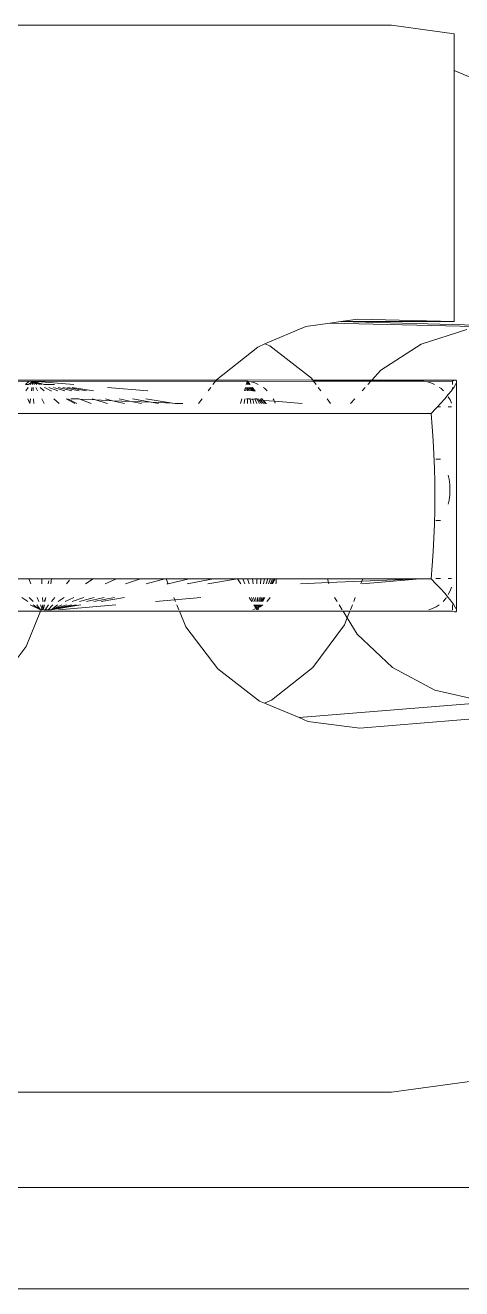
# Model space of a CAD drawing. Header units: millimetres. Extents: x 1448174 to 1599581, y -224422 to -106989.
# Drawn here: x 1467307.8 to 1467336.6, y -126941.1 to -126857.8 of the extents above; entities that cross this region are included whole.
import ezdxf

# ---------------------------------------------------------------- set-up
doc = ezdxf.new("R2010")
doc.units = ezdxf.units.MM
doc.header["$LTSCALE"] = 600
doc.header["$MEASUREMENT"] = 0
doc.layers.add('furniture', color=30, linetype='Continuous', lineweight=9)

msp = doc.modelspace()

# ---------------------------------------------------------------- linework, layer by layer
at = {"layer": 'furniture'}
for p, q in [((1467288.0455, -126857.8169), (1467331.9995, -126857.8169)), ((1467331.9995, -126857.8169), (1467336.1481, -126858.3738)), ((1467336.1481, -126860.7951), (1467336.1481, -126858.3738)), ((1467336.1481, -126860.7951), (1467338.6057, -126861.8332)), ((1467336.1481, -126877.3532), (1467336.1481, -126860.7951)), ((1467326.3494, -126877.6751), (1467327.9206, -126877.4557)), ((1467328.6551, -126877.3532), (1467327.9206, -126877.4557)), ((1467327.9206, -126877.4557), (1467340.1439, -126877.7539)), ((1467328.6551, -126877.3532), (1467329.7696, -126877.1976)), ((1467336.1481, -126877.3532), (1467328.6551, -126877.3532)), ((1467328.6551, -126877.3532), (1467338.6057, -126877.6325)), ((1467329.7696, -126877.1976), (1467336.1481, -126877.3532)), ((1467323.6399, -126878.8363), (1467326.3494, -126877.6751)), ((1467333.9616, -126878.8466), (1467336.9822, -126877.8852)), ((1467320.4389, -126881.1966), (1467323.1668, -126879.0391)), ((1467323.1668, -126879.0391), (1467323.6399, -126878.8363)), ((1467323.6399, -126878.8363), (1467323.9601, -126878.9696)), ((1467323.9601, -126878.9696), (1467326.7097, -126881.0984)), ((1467331.2879, -126880.5724), (1467333.9616, -126878.8466)), ((1467330.6927, -126881.2309), (1467331.2879, -126880.5724)), ((1467320.4389, -126881.1966), (1467307.1754, -126881.231)), ((1467307.2177, -126881.2871), (1467308.0791, -126881.2871)), ((1467307.8374, -126881.5136), (1467308.0791, -126881.2871)), ((1467307.8374, -126881.5136), (1467307.9156, -126881.5136)), ((1467308.0195, -126881.698), (1467307.8599, -126881.9214)), ((1467307.9156, -126881.5136), (1467308.0277, -126881.5136)), ((1467308.3131, -126881.2871), (1467308.0277, -126881.5136)), ((1467308.0791, -126881.2871), (1467308.3131, -126881.2871)), ((1467308.3131, -126881.2871), (1467308.1512, -126881.5136)), ((1467308.2624, -126881.698), (1467308.2348, -126881.9214)), ((1467308.3131, -126881.2871), (1467308.2851, -126881.5136)), ((1467308.3233, -126881.5136), (1467308.3131, -126881.2871)), ((1467308.3131, -126881.2871), (1467309.0681, -126881.5136)), ((1467308.3131, -126881.2871), (1467308.9007, -126881.5136)), ((1467308.3131, -126881.2871), (1467308.7576, -126881.5136)), ((1467308.3131, -126881.2871), (1467308.5795, -126881.5136)), ((1467308.3131, -126881.2871), (1467308.4283, -126881.5136)), ((1467311.0302, -126881.5136), (1467308.3131, -126881.2871)), ((1467308.3131, -126881.2871), (1467320.3716, -126881.2871)), ((1467308.3418, -126881.9214), (1467308.3317, -126881.698)), ((1467308.5221, -126881.698), (1467308.6357, -126881.9214)), ((1467308.8118, -126881.7111), (1467309.0591, -126881.9214)), ((1467309.0681, -126881.5136), (1467309.7491, -126881.5136)), ((1467309.0829, -126881.698), (1467309.1196, -126881.698)), ((1467309.1196, -126881.698), (1467309.5014, -126881.9214)), ((1467309.3792, -126881.698), (1467309.9588, -126881.9214)), ((1467309.6829, -126881.698), (1467310.4275, -126881.9214)), ((1467309.9912, -126881.698), (1467310.9034, -126881.9214)), ((1467310.3017, -126881.698), (1467311.3826, -126881.9214)), ((1467310.6116, -126881.698), (1467311.861, -126881.9214)), ((1467310.9184, -126881.698), (1467312.3345, -126881.9214)), ((1467315.922, -126881.9214), (1467313.2425, -126881.698)), ((1467319.8994, -126881.9213), (1467320.0657, -126881.698)), ((1467320.203, -126881.5136), (1467320.3716, -126881.2871)), ((1467320.3716, -126881.2871), (1467320.4389, -126881.1966)), ((1467320.3716, -126881.2871), (1467322.247, -126881.2871)), ((1467326.8105, -126881.2309), (1467320.4389, -126881.1966)), ((1467322.4925, -126881.3008), (1467322.247, -126881.2871)), ((1467322.3577, -126881.698), (1467322.2907, -126881.9213)), ((1467322.4219, -126881.698), (1467322.3897, -126881.9213)), ((1467322.4925, -126881.3008), (1467322.413, -126881.5136)), ((1467322.4925, -126881.3008), (1467322.4484, -126881.5136)), ((1467322.4925, -126881.3008), (1467322.483, -126881.5136)), ((1467322.4847, -126881.698), (1467322.4867, -126881.9213)), ((1467322.7349, -126881.3417), (1467322.4925, -126881.3008)), ((1467322.4925, -126881.3008), (1467322.675, -126881.5136)), ((1467322.4925, -126881.3008), (1467322.5163, -126881.5136)), ((1467322.4925, -126881.3008), (1467322.5477, -126881.5136)), ((1467322.4925, -126881.3008), (1467322.5766, -126881.5136)), ((1467322.4925, -126881.3008), (1467322.6438, -126881.5136)), ((1467322.5451, -126881.698), (1467322.5799, -126881.9213)), ((1467322.602, -126881.698), (1467322.6677, -126881.9213)), ((1467322.6544, -126881.698), (1467322.7487, -126881.9213)), ((1467322.7015, -126881.698), (1467322.8213, -126881.9213)), ((1467322.7349, -126881.3417), (1467326.853, -126881.2869)), ((1467322.9713, -126881.4094), (1467322.7349, -126881.3417)), ((1467322.7424, -126881.698), (1467322.8844, -126881.9213)), ((1467322.7764, -126881.698), (1467322.8844, -126881.9213)), ((1467322.8034, -126881.698), (1467322.9783, -126881.9213)), ((1467322.8332, -126881.698), (1467322.9783, -126881.9213)), ((1467323.1987, -126881.5031), (1467322.9713, -126881.4094)), ((1467323.6155, -126881.763), (1467323.5231, -126881.698)), ((1467323.7943, -126881.9213), (1467323.6155, -126881.763)), ((1467326.7097, -126881.0984), (1467326.8105, -126881.2309)), ((1467326.8105, -126881.2309), (1467326.853, -126881.2869)), ((1467330.6927, -126881.2309), (1467326.8105, -126881.2309)), ((1467326.853, -126881.2869), (1467330.6422, -126881.2868)), ((1467326.853, -126881.2869), (1467327.0254, -126881.5135)), ((1467327.1656, -126881.698), (1467327.3355, -126881.9213)), ((1467330.0687, -126881.9213), (1467330.2706, -126881.6979)), ((1467330.4373, -126881.5135), (1467330.6422, -126881.2868)), ((1467330.6422, -126881.2868), (1467330.6927, -126881.2309)), ((1467330.6422, -126881.2868), (1467333.8831, -126881.2867)), ((1467336.1704, -126881.234), (1467330.6927, -126881.2309)), ((1467334.1286, -126881.3004), (1467333.8831, -126881.2867)), ((1467334.371, -126881.3413), (1467334.1286, -126881.3004)), ((1467336.032, -126881.2867), (1467334.371, -126881.3413)), ((1467334.6074, -126881.409), (1467334.371, -126881.3413)), ((1467334.8348, -126881.5026), (1467334.6074, -126881.409)), ((1467335.2516, -126881.7626), (1467335.1597, -126881.6979)), ((1467335.4308, -126881.9213), (1467335.2516, -126881.7626)), ((1467336.032, -126881.8148), (1467335.9563, -126881.9213)), ((1467336.032, -126881.2867), (1467336.1704, -126881.234)), ((1467336.032, -126881.5135), (1467336.032, -126881.2867)), ((1467336.032, -126881.8148), (1467336.032, -126881.6979)), ((1467336.1151, -126881.6979), (1467336.032, -126881.8148)), ((1467336.2269, -126881.5135), (1467336.1151, -126881.6979)), ((1467336.1704, -126881.234), (1467336.2606, -126881.2309)), ((1467336.2892, -126881.3722), (1467336.2269, -126881.5135)), ((1467336.2606, -126881.2309), (1467336.3005, -126881.2773)), ((1467336.3005, -126881.2773), (1467336.2892, -126881.3722)), ((1467336.2893, -126896.3728), (1467336.2892, -126881.3722)), ((1467307.9952, -126882.4638), (1467308.1301, -126882.7705)), ((1467308.1679, -126882.4638), (1467308.1301, -126882.7705)), ((1467308.3804, -126882.7705), (1467308.3664, -126882.4638)), ((1467308.9117, -126882.4638), (1467309.0677, -126882.7705)), ((1467309.5014, -126881.9214), (1467309.558, -126881.9214)), ((1467309.6971, -126882.4638), (1467310.0579, -126882.7705)), ((1467310.5176, -126882.4638), (1467311.0923, -126882.7705)), ((1467310.6227, -126882.4638), (1467311.2247, -126882.7705)), ((1467311.3662, -126882.4638), (1467310.8346, -126882.4638)), ((1467311.3662, -126882.4638), (1467311.4303, -126882.4885)), ((1467311.4303, -126882.4885), (1467312.1621, -126882.7705)), ((1467312.4604, -126882.5312), (1467311.4303, -126882.4885)), ((1467312.2357, -126882.4638), (1467312.4604, -126882.5312)), ((1467312.4604, -126882.5312), (1467313.2582, -126882.7705)), ((1467313.5844, -126882.5778), (1467312.4604, -126882.5312)), ((1467313.1187, -126882.4638), (1467313.5844, -126882.5778)), ((1467313.5844, -126882.5778), (1467314.3714, -126882.7705)), ((1467314.8043, -126882.6284), (1467313.5844, -126882.5778)), ((1467314.0078, -126882.4638), (1467314.8043, -126882.6284)), ((1467314.8043, -126882.6284), (1467315.4922, -126882.7705)), ((1467316.1215, -126882.683), (1467314.8043, -126882.6284)), ((1467314.8953, -126882.4638), (1467316.1215, -126882.683)), ((1467315.7737, -126882.4638), (1467317.5352, -126882.7416)), ((1467319.2673, -126882.7705), (1467319.4956, -126882.4638)), ((1467322.1279, -126882.4638), (1467322.0358, -126882.7705)), ((1467322.3116, -126882.4638), (1467322.2674, -126882.7705)), ((1467322.4915, -126882.4638), (1467322.4291, -126882.4638)), ((1467322.4915, -126882.4638), (1467322.4942, -126882.7705)), ((1467322.6644, -126882.4638), (1467322.4915, -126882.4638)), ((1467322.6644, -126882.4638), (1467322.7123, -126882.7705)), ((1467322.8374, -126882.4978), (1467322.6644, -126882.4638)), ((1467322.8274, -126882.4638), (1467322.8374, -126882.4978)), ((1467322.9776, -126882.4638), (1467322.8374, -126882.4978)), ((1467322.8374, -126882.4978), (1467322.9177, -126882.7705)), ((1467322.8844, -126881.9213), (1467322.9369, -126881.9213)), ((1467323.1124, -126882.4638), (1467322.9776, -126882.4638)), ((1467322.9776, -126882.4638), (1467323.107, -126882.7705)), ((1467322.9783, -126881.9213), (1467323.0248, -126881.9213)), ((1467323.1124, -126882.4638), (1467323.1444, -126882.5234)), ((1467323.1444, -126882.5234), (1467323.277, -126882.7705)), ((1467323.2743, -126882.5342), (1467323.1444, -126882.5234)), ((1467323.2295, -126882.4638), (1467323.2743, -126882.5342)), ((1467323.2743, -126882.5342), (1467323.4245, -126882.7705)), ((1467323.3839, -126882.5433), (1467323.2743, -126882.5342)), ((1467323.3267, -126882.4638), (1467323.3839, -126882.5433)), ((1467323.3839, -126882.5433), (1467323.5472, -126882.7705)), ((1467323.4709, -126882.5506), (1467323.3839, -126882.5433)), ((1467323.4029, -126882.4638), (1467323.4557, -126882.4638)), ((1467323.4557, -126882.4638), (1467323.4709, -126882.5506)), ((1467323.4709, -126882.5506), (1467323.5318, -126882.5557)), ((1467323.4901, -126882.4638), (1467323.5318, -126882.5557)), ((1467323.5318, -126882.5557), (1467323.643, -126882.7705)), ((1467323.5318, -126882.5557), (1467323.5718, -126882.559)), ((1467323.5718, -126882.559), (1467323.7097, -126882.7705)), ((1467324.269, -126882.6171), (1467323.5718, -126882.559)), ((1467324.2292, -126882.5235), (1467324.1957, -126882.4637)), ((1467324.269, -126882.6171), (1467324.2292, -126882.5235)), ((1467324.3254, -126882.7503), (1467324.269, -126882.6171)), ((1467326.1088, -126882.7705), (1467324.269, -126882.6171)), ((1467327.748, -126882.4637), (1467327.9813, -126882.7705)), ((1467329.3012, -126882.7704), (1467329.5785, -126882.4637)), ((1467335.5131, -126882.4637), (1467335.2388, -126882.7704)), ((1467335.7541, -126882.1785), (1467335.5131, -126882.4637)), ((1467335.9563, -126881.9213), (1467335.7541, -126882.1785)), ((1467335.8654, -126882.5231), (1467335.7541, -126882.3251)), ((1467335.9563, -126882.7375), (1467335.8654, -126882.5231)), ((1467334.6159, -126883.4202), (1467280.6995, -126883.4204)), ((1467316.1215, -126882.683), (1467316.611, -126882.7705)), ((1467317.5352, -126882.7416), (1467316.1215, -126882.683)), ((1467317.5352, -126882.7416), (1467317.7185, -126882.7705)), ((1467318.2323, -126882.7705), (1467317.7185, -126882.7705)), ((1467323.7097, -126882.7705), (1467323.7532, -126882.7705)), ((1467334.9374, -126883.0917), (1467334.6159, -126883.4202)), ((1467334.692, -126884.3012), (1467334.6159, -126883.4202)), ((1467335.0366, -126882.986), (1467334.9374, -126883.0917)), ((1467335.2388, -126882.7704), (1467335.0366, -126882.986)), ((1467335.0366, -126882.986), (1467335.2388, -126882.986)), ((1467335.7541, -126882.986), (1467335.9563, -126882.986)), ((1467334.7546, -126885.1972), (1467334.692, -126884.3012)), ((1467334.8035, -126886.1054), (1467334.7546, -126885.1972)), ((1467334.8386, -126887.0227), (1467334.8035, -126886.1054)), ((1467335.2388, -126886.44), (1467334.9375, -126886.44)), ((1467334.8596, -126887.9461), (1467334.8386, -126887.0227)), ((1467335.8055, -126887.7615), (1467335.7541, -126887.4972)), ((1467334.8667, -126888.8725), (1467334.8596, -126887.9461)), ((1467335.8455, -126888.1072), (1467335.8055, -126887.7615)), ((1467335.8589, -126888.455), (1467335.8455, -126888.1072)), ((1467335.8455, -126888.8027), (1467335.8589, -126888.455)), ((1467334.8596, -126889.7989), (1467334.8667, -126888.8725)), ((1467335.7541, -126889.4127), (1467335.8055, -126889.1484)), ((1467335.8055, -126889.1484), (1467335.8455, -126888.8027)), ((1467334.8386, -126890.7223), (1467334.8596, -126889.7989)), ((1467334.8035, -126891.6396), (1467334.8386, -126890.7223)), ((1467334.9375, -126890.47), (1467335.2388, -126890.47)), ((1467334.7546, -126892.5477), (1467334.8035, -126891.6396)), ((1467334.6921, -126893.4438), (1467334.7546, -126892.5477)), ((1467334.616, -126894.3248), (1467334.6921, -126893.4438)), ((1467306.7886, -126894.3254), (1467308.05, -126894.3254)), ((1467308.05, -126894.3254), (1467308.9045, -126894.3249)), ((1467308.05, -126894.3254), (1467308.1963, -126894.6534)), ((1467308.9194, -126894.6534), (1467308.9045, -126894.3249)), ((1467308.9045, -126894.3249), (1467309.2731, -126894.3254)), ((1467309.2731, -126894.3254), (1467309.5581, -126894.3249)), ((1467309.5581, -126894.3249), (1467309.5157, -126894.6534)), ((1467312.3105, -126894.3254), (1467309.5581, -126894.3249)), ((1467312.3105, -126894.3254), (1467311.8016, -126894.6534)), ((1467312.3105, -126894.3254), (1467313.8491, -126894.3253)), ((1467313.8491, -126894.3253), (1467313.1037, -126894.6534)), ((1467313.8491, -126894.3253), (1467315.4257, -126894.3253)), ((1467315.4257, -126894.3253), (1467314.4378, -126894.6534)), ((1467315.4257, -126894.3253), (1467317.0268, -126894.3253)), ((1467317.0268, -126894.3253), (1467315.7927, -126894.6534)), ((1467317.0268, -126894.3253), (1467317.1168, -126894.3249)), ((1467317.2522, -126894.6534), (1467317.1168, -126894.3249)), ((1467317.1168, -126894.3249), (1467318.6387, -126894.3253)), ((1467318.6387, -126894.3253), (1467317.2522, -126894.6534)), ((1467320.248, -126894.3253), (1467318.5185, -126894.6534)), ((1467318.6387, -126894.3253), (1467320.248, -126894.3253)), ((1467321.8408, -126894.3253), (1467319.8664, -126894.6534)), ((1467320.248, -126894.3253), (1467321.8408, -126894.3253)), ((1467321.8408, -126894.3253), (1467322.1739, -126894.3253)), ((1467322.045, -126894.6534), (1467321.8408, -126894.3253)), ((1467322.1739, -126894.3253), (1467322.5001, -126894.3253)), ((1467322.1739, -126894.3253), (1467322.327, -126894.6534)), ((1467322.5001, -126894.3253), (1467322.8137, -126894.3253)), ((1467322.5001, -126894.3253), (1467322.603, -126894.6534)), ((1467322.8137, -126894.3253), (1467323.1092, -126894.3253)), ((1467322.8137, -126894.3253), (1467322.8684, -126894.6534)), ((1467323.1092, -126894.3253), (1467323.3815, -126894.3253)), ((1467323.1092, -126894.3253), (1467323.1184, -126894.6534)), ((1467323.3815, -126894.3253), (1467323.3489, -126894.6534)), ((1467323.3815, -126894.3253), (1467323.6259, -126894.3253)), ((1467323.6259, -126894.3253), (1467323.5557, -126894.6534)), ((1467323.6259, -126894.3253), (1467323.8381, -126894.3253)), ((1467323.8381, -126894.3253), (1467323.7353, -126894.6534)), ((1467323.8381, -126894.3253), (1467324.0145, -126894.3253)), ((1467324.0145, -126894.3253), (1467323.8846, -126894.6534)), ((1467324.1521, -126894.3253), (1467324.0009, -126894.6534)), ((1467324.0145, -126894.3253), (1467324.1521, -126894.3253)), ((1467324.2483, -126894.3253), (1467324.0823, -126894.6534)), ((1467324.3109, -126894.3252), (1467324.1354, -126894.6534)), ((1467324.1521, -126894.3253), (1467324.2483, -126894.3253)), ((1467324.2483, -126894.3253), (1467324.3109, -126894.3252)), ((1467324.3109, -126894.3252), (1467324.3946, -126894.3249)), ((1467324.3776, -126894.5858), (1467324.3946, -126894.3249)), ((1467324.3946, -126894.3249), (1467327.7664, -126894.3249)), ((1467327.7664, -126894.3249), (1467330.1106, -126894.3248)), ((1467327.8434, -126894.5762), (1467327.7664, -126894.3249)), ((1467330.1106, -126894.3248), (1467330.0466, -126894.4848)), ((1467333.9038, -126894.3248), (1467330.0466, -126894.4848)), ((1467333.9038, -126894.3248), (1467330.0706, -126894.6533)), ((1467330.1106, -126894.3248), (1467333.9038, -126894.3248)), ((1467333.9038, -126894.3248), (1467334.616, -126894.3248)), ((1467334.9375, -126894.6533), (1467334.616, -126894.3248)), ((1467334.9375, -126894.3043), (1467335.2389, -126894.3043)), ((1467335.7542, -126894.3042), (1467335.9564, -126894.3042)), ((1467309.3753, -126894.45), (1467309.3375, -126894.6534)), ((1467310.7435, -126894.4181), (1467310.5426, -126894.6534)), ((1467317.2522, -126894.6534), (1467317.1568, -126894.6534)), ((1467324.3642, -126894.6534), (1467324.3776, -126894.5858)), ((1467327.8434, -126894.5762), (1467325.9844, -126894.6533)), ((1467330.0466, -126894.4848), (1467327.8434, -126894.5762)), ((1467327.867, -126894.6533), (1467327.8434, -126894.5762)), ((1467330.0466, -126894.4848), (1467329.9792, -126894.6533)), ((1467335.2389, -126894.9746), (1467334.9375, -126894.6533)), ((1467335.5132, -126895.2813), (1467335.2389, -126894.9746)), ((1467335.7542, -126895.361), (1467335.8685, -126895.1286)), ((1467335.8685, -126895.1286), (1467335.9564, -126894.8691)), ((1467307.5893, -126895.5666), (1467307.9963, -126895.8238)), ((1467308.0759, -126895.5666), (1467308.3427, -126895.8238)), ((1467308.6035, -126895.5666), (1467308.7182, -126895.8238)), ((1467308.9725, -126895.8238), (1467308.9608, -126895.5666)), ((1467309.1674, -126895.5666), (1467309.0757, -126895.8238)), ((1467309.1674, -126895.5666), (1467309.1195, -126895.8238)), ((1467309.763, -126895.5666), (1467309.5434, -126895.8238)), ((1467310.3852, -126895.5666), (1467309.9862, -126895.8238)), ((1467311.0287, -126895.5666), (1467310.4442, -126895.8238)), ((1467311.688, -126895.5666), (1467310.9134, -126895.8238)), ((1467312.3575, -126895.5666), (1467311.39, -126895.8238)), ((1467313.0316, -126895.5666), (1467311.8698, -126895.8238)), ((1467313.7046, -126895.5666), (1467312.3487, -126895.8238)), ((1467314.3707, -126895.5666), (1467312.8228, -126895.8238)), ((1467317.6894, -126895.7143), (1467316.4119, -126895.8238)), ((1467317.6894, -126895.7143), (1467317.6285, -126895.5666)), ((1467319.4135, -126895.5666), (1467317.6894, -126895.7143)), ((1467317.7345, -126895.8238), (1467317.6894, -126895.7143)), ((1467322.7738, -126895.8238), (1467322.6137, -126895.5666)), ((1467322.753, -126895.5666), (1467322.873, -126895.8238)), ((1467322.8894, -126895.5666), (1467322.9701, -126895.8238)), ((1467323.0206, -126895.5666), (1467323.0634, -126895.8238)), ((1467323.1441, -126895.5666), (1467323.1514, -126895.8238)), ((1467323.258, -126895.5666), (1467323.2324, -126895.8238)), ((1467323.3602, -126895.5666), (1467323.3052, -126895.8238)), ((1467323.449, -126895.5666), (1467323.3683, -126895.8238)), ((1467323.5228, -126895.5666), (1467323.4208, -126895.8238)), ((1467323.5803, -126895.5666), (1467323.4618, -126895.8238)), ((1467323.6467, -126895.5666), (1467323.5091, -126895.8238)), ((1467323.7701, -126895.8238), (1467323.9519, -126895.616)), ((1467323.9519, -126895.616), (1467323.9849, -126895.5666)), ((1467328.4037, -126895.8237), (1467328.244, -126895.5665)), ((1467329.6136, -126895.5665), (1467329.5107, -126895.8237)), ((1467335.4059, -126895.8237), (1467335.588, -126895.6156)), ((1467335.7542, -126895.5665), (1467335.5132, -126895.2813)), ((1467335.588, -126895.6156), (1467335.6207, -126895.5665)), ((1467335.9564, -126895.8237), (1467335.7542, -126895.5665)), ((1467336.1152, -126896.0471), (1467335.9564, -126895.8237)), ((1467298.6915, -126896.4679), (1467308.8141, -126896.4678)), ((1467308.8141, -126896.4678), (1467307.8688, -126898.7952)), ((1467308.8227, -126896.3729), (1467308.1461, -126896.0472)), ((1467308.3498, -126896.0472), (1467308.8227, -126896.3729)), ((1467308.5744, -126896.0472), (1467308.8227, -126896.3729)), ((1467308.8141, -126896.4678), (1467317.9999, -126896.4678)), ((1467308.8178, -126896.0472), (1467308.9089, -126896.2517)), ((1467308.8227, -126896.3729), (1467308.8653, -126896.3729)), ((1467308.8653, -126896.3729), (1467308.9089, -126896.2517)), ((1467308.8653, -126896.3729), (1467308.9122, -126896.3729)), ((1467308.9826, -126896.0472), (1467308.9089, -126896.2517)), ((1467308.9089, -126896.2517), (1467308.963, -126896.3729)), ((1467308.9974, -126896.3729), (1467308.9826, -126896.0472)), ((1467309.078, -126896.0472), (1467308.9974, -126896.3729)), ((1467309.1346, -126896.3729), (1467309.0747, -126896.3729)), ((1467309.3527, -126896.0472), (1467309.1346, -126896.3729)), ((1467309.1346, -126896.3729), (1467309.3246, -126896.3729)), ((1467309.6398, -126896.0472), (1467309.3246, -126896.3729)), ((1467309.3246, -126896.3729), (1467309.5185, -126896.3729)), ((1467311.4786, -126896.0472), (1467309.5185, -126896.3729)), ((1467311.1713, -126896.0472), (1467309.5185, -126896.3729)), ((1467310.8608, -126896.0472), (1467309.5185, -126896.3729)), ((1467310.2409, -126896.0472), (1467309.5185, -126896.3729)), ((1467310.5498, -126896.0472), (1467309.5185, -126896.3729)), ((1467309.9367, -126896.0472), (1467309.5185, -126896.3729)), ((1467313.8053, -126896.0472), (1467310.0043, -126896.3729)), ((1467317.9608, -126896.3729), (1467317.8266, -126896.0472)), ((1467317.9999, -126896.4678), (1467328.8034, -126896.4677)), ((1467318.4196, -126897.4863), (1467317.9999, -126896.4678)), ((1467322.8402, -126896.3728), (1467323.0695, -126896.2948)), ((1467323.0695, -126896.2948), (1467322.9129, -126896.0471)), ((1467322.9772, -126896.0471), (1467323.0695, -126896.2948)), ((1467323.0401, -126896.0471), (1467323.0695, -126896.2948)), ((1467323.0695, -126896.2948), (1467323.1364, -126896.2617)), ((1467323.1157, -126896.3728), (1467323.0695, -126896.2948)), ((1467323.1006, -126896.0471), (1467323.1364, -126896.2617)), ((1467323.1577, -126896.0471), (1467323.1364, -126896.2617)), ((1467323.1364, -126896.2617), (1467323.2294, -126896.2157)), ((1467323.1364, -126896.2617), (1467323.1549, -126896.3728)), ((1467323.2294, -126896.2157), (1467323.2033, -126896.3728)), ((1467323.2102, -126896.0471), (1467323.2294, -126896.2157)), ((1467323.2744, -126896.1935), (1467323.2294, -126896.2157)), ((1467323.2574, -126896.0471), (1467323.2744, -126896.1935)), ((1467323.2744, -126896.1935), (1467323.3215, -126896.1702)), ((1467323.2983, -126896.0471), (1467323.3215, -126896.1702)), ((1467323.3215, -126896.1702), (1467323.5053, -126896.0471)), ((1467323.3324, -126896.0471), (1467323.3215, -126896.1702)), ((1467323.3895, -126896.0471), (1467323.3215, -126896.1702)), ((1467328.7445, -126896.3728), (1467328.5423, -126896.0471)), ((1467328.8034, -126896.4677), (1467329.2529, -126896.4677)), ((1467328.8034, -126896.4677), (1467329.0767, -126896.9081)), ((1467329.2529, -126896.4677), (1467329.0767, -126896.9081)), ((1467329.2529, -126896.4677), (1467336.0567, -126896.4677)), ((1467329.4213, -126896.0471), (1467329.2909, -126896.3728)), ((1467334.4752, -126896.3728), (1467334.7056, -126896.2944)), ((1467334.7056, -126896.2944), (1467334.9577, -126896.1698)), ((1467334.9577, -126896.1698), (1467335.1408, -126896.0471)), ((1467336.0321, -126896.3728), (1467336.0321, -126896.0471)), ((1467336.0567, -126896.4677), (1467336.1705, -126896.511)), ((1467336.227, -126896.2315), (1467336.1152, -126896.0471)), ((1467336.1705, -126896.511), (1467336.2607, -126896.5141)), ((1467336.2893, -126896.3728), (1467336.227, -126896.2315)), ((1467336.2607, -126896.5141), (1467336.3006, -126896.4677)), ((1467336.3006, -126896.4677), (1467336.2893, -126896.3728)), ((1467320.5352, -126900.2682), (1467318.4196, -126897.4863)), ((1467328.8934, -126897.366), (1467326.806, -126900.17)), ((1467329.0767, -126896.9081), (1467328.8934, -126897.366)), ((1467329.7438, -126897.9829), (1467329.0767, -126896.9081)), ((1467332.0705, -126900.17), (1467329.7438, -126897.9829)), ((1467307.8688, -126898.7952), (1467305.2754, -126902.242)), ((1467326.806, -126900.17), (1467324.0781, -126902.3275)), ((1467334.8729, -126901.6684), (1467332.0705, -126900.17)), ((1467323.2848, -126902.3969), (1467320.5352, -126900.2682)), ((1467337.9602, -126902.3761), (1467334.8729, -126901.6684)), ((1467323.605, -126902.5302), (1467323.2848, -126902.3969)), ((1467324.0781, -126902.3275), (1467323.605, -126902.5302)), ((1467325.8956, -126903.4838), (1467323.605, -126902.5302)), ((1467325.8956, -126903.4838), (1467341.1219, -126902.2448)), ((1467329.9058, -126904.169), (1467353.5524, -126902.2448)), ((1467326.4809, -126903.7274), (1467325.8956, -126903.4838)), ((1467329.9058, -126904.169), (1467326.4809, -126903.7274)), ((1467340.9277, -126926.9763), (1467331.9995, -126928.175)), ((1467331.9995, -126928.175), (1467301.0123, -126928.175)), ((1467301.9306, -126934.4649), (1467386.2772, -126934.4818)), ((1467165.0903, -126941.1498), (1467482.4137, -126941.1498))]:
    msp.add_line(p, q, dxfattribs=at)

doc.saveas('drawing.dxf')
